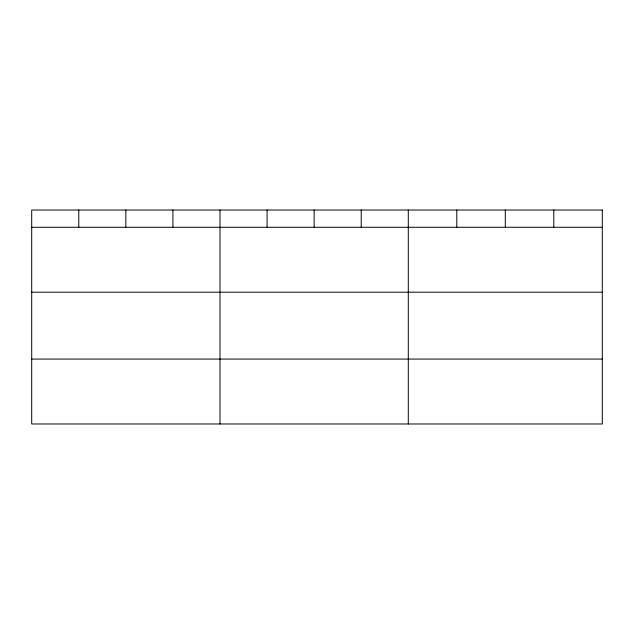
<?xml version="1.0" encoding="UTF-8"?>
<svg xmlns="http://www.w3.org/2000/svg" width="634" height="634" viewBox="0 0 634 634"><rect width="100%" height="100%" fill="white"/><g stroke="black" fill="none" stroke-linecap="round" stroke-linejoin="round"><path stroke-width="0.95" d="M31.7 227.281L602.3 227.281M31.7 292.195L602.3 292.195M31.7 359.074L602.3 359.074M553.799 210.02L553.799 227.281M505.298 210.02L505.298 227.281M456.797 210.02L456.797 227.281M408.296 210.02L408.296 423.98M361.221 210.02L361.221 227.281M314.147 210.02L314.147 227.281M267.072 210.02L267.072 227.281M219.998 210.02L219.998 423.98M172.923 210.02L172.923 227.281M125.849 210.02L125.849 227.281M78.775 210.02L78.775 227.281M602.3 210.02L31.7 210.02L31.7 423.98L602.3 423.98L602.3 210.02"/></g></svg>
